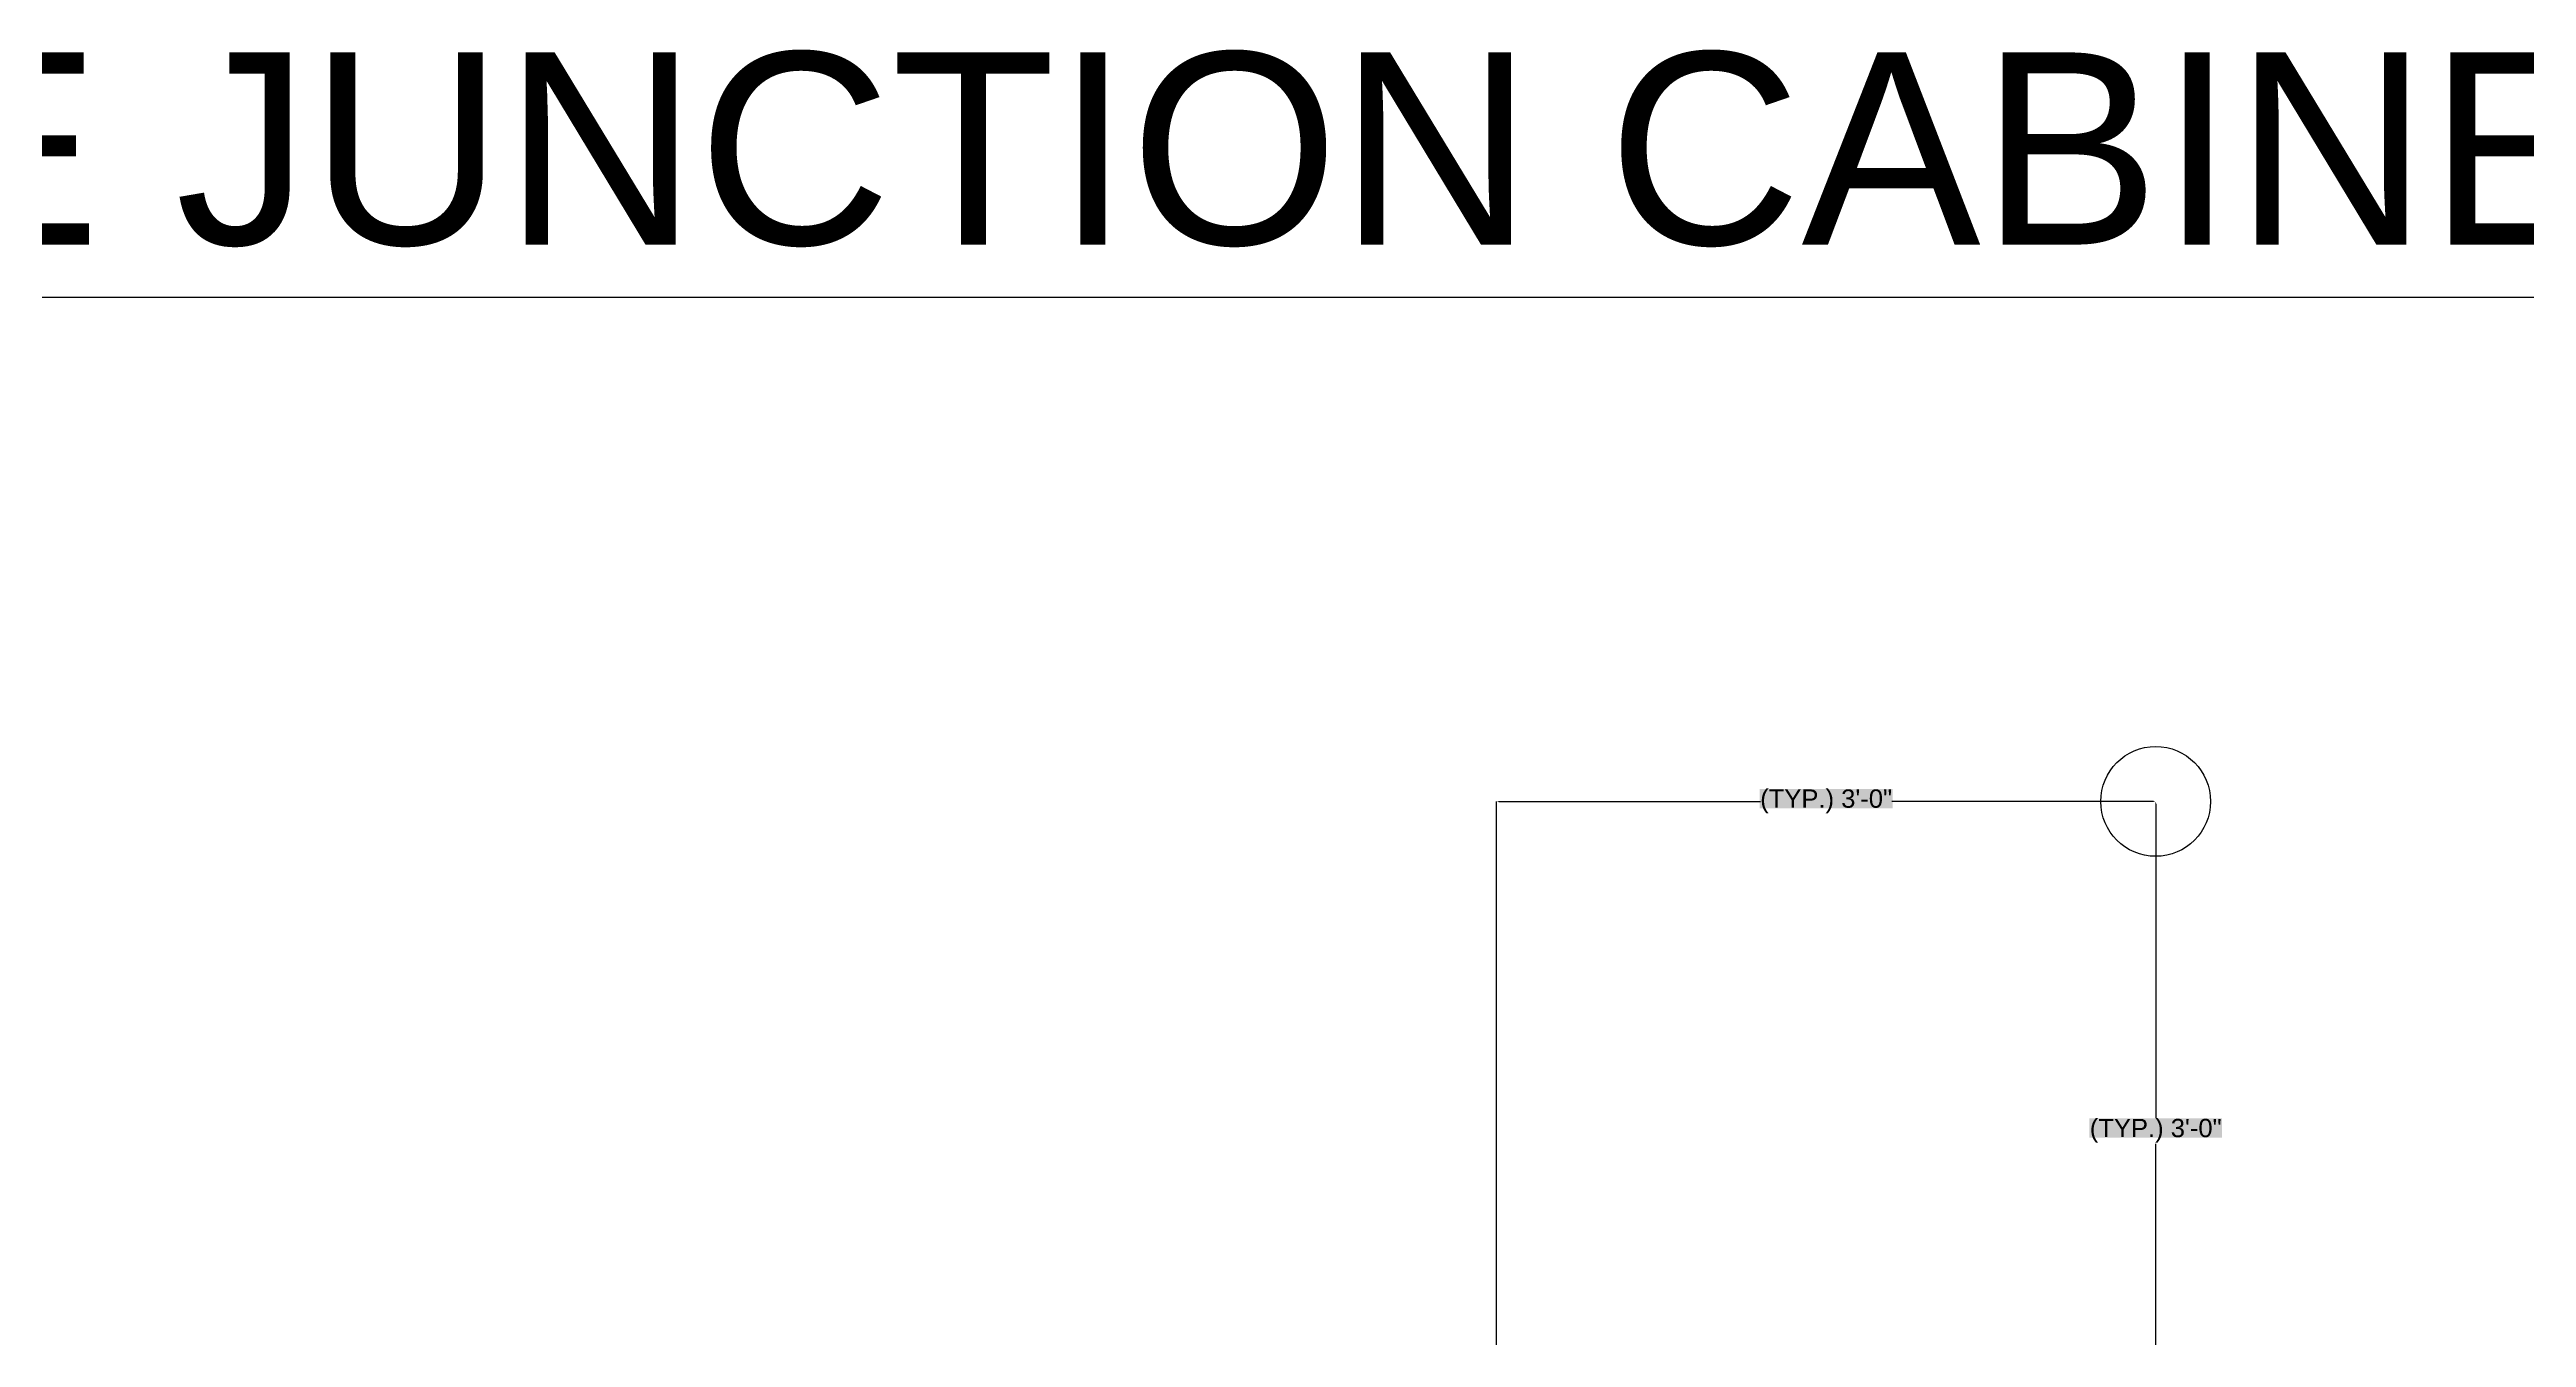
# Model space of a CAD drawing. Header units: feet. Extents: x -208 to 2089, y -974 to 342.
# Drawn here: x 226.6 to 361.9, y 271.2 to 341.5 of the extents above; entities that cross this region are included whole.
import ezdxf

# ---------------------------------------------------------------- set-up
doc = ezdxf.new("R2010")
doc.units = ezdxf.units.FT
doc.header["$MEASUREMENT"] = 0
doc.layers.get('Defpoints').update_dxf_attribs({"color": 5})
doc.layers.add('E-EQPM-ENCL', color=8, linetype='Continuous')
doc.layers.add('G-ANNO-TEXT', color=1, linetype='Continuous')
doc.styles.add('NEI-A', font='arial.ttf', dxfattribs={"height": 0.1})
doc.dimstyles.new('NEI-A', dxfattribs={"dimtxt": 0.1, "dimasz": 0.125, "dimexe": 0.0625, "dimexo": 0.0625, "dimgap": 0.0625, "dimtad": 0, "dimtih": 1, "dimtoh": 1, "dimdec": 4, "dimzin": 3, "dimdsep": 46, "dimlunit": 4, "dimtxsty": 'NEI-A', "dimcen": 0, "dimclrt": 256, "dimadec": 0, "dimazin": 0, "dimtfac": 0.75, "dimtdec": 4, "dimtofl": 0, "dimtmove": 0, "dimatfit": 3, "dimfxl": 1, "dimtfill": 2, "dimtfillclr": 256, "dimfrac": 1, "dimtolj": 1, "dimtzin": 0, "dimarcsym": 0})

# ---------------------------------------------------------------- blocks, each defined once
blk = doc.blocks.new('*D22')
at = {"layer": 'Defpoints', "color": 0, "transparency": 16777216}
for p in [(305.62, 300.46), (341.62, 300.46), (341.62, 300.46)]:
    blk.add_point(p, dxfattribs=at)
at = {"layer": 'G-ANNO-TEXT', "color": 0, "lineweight": -2, "transparency": 16777216}
for p, q in [((305.74, 300.46), (320.03, 300.46)), ((341.49, 300.46), (327.21, 300.46))]:
    blk.add_line(p, q, dxfattribs=at)
at = {"layer": 'G-ANNO-TEXT', "color": 0, "transparency": 16777216}
for points in [[(305.74, 300.48), (305.74, 300.44), (305.62, 300.46)], [(341.49, 300.48), (341.49, 300.44), (341.62, 300.46)]]:
    blk.add_solid(points, dxfattribs=at)
at = {"layer": 'G-ANNO-TEXT', "transparency": 16777216, "insert": (323.62, 300.46), "char_height": 0.1, "attachment_point": 5, "style": 'NEI-A', "bg_fill": 1, "box_fill_scale": 1.25, "bg_fill_color": 256, "bg_fill_transparency": 0}
blk.add_mtext('\\A1;{\\H10x;(TYP.) 3\'-0"}', dxfattribs=at)
blk = doc.blocks.new('*D33')
at = {"layer": 'Defpoints', "color": 0, "transparency": 16777216}
for p in [(341.62, 300.46), (341.62, 264.46), (341.62, 264.46)]:
    blk.add_point(p, dxfattribs=at)
at = {"layer": 'G-ANNO-TEXT', "color": 0, "lineweight": -2, "transparency": 16777216}
for p, q in [((341.62, 300.33), (341.62, 283.17)), ((341.62, 264.58), (341.62, 281.74))]:
    blk.add_line(p, q, dxfattribs=at)
at = {"layer": 'G-ANNO-TEXT', "color": 0, "transparency": 16777216}
for points in [[(341.6, 300.33), (341.64, 300.33), (341.62, 300.46)], [(341.6, 264.58), (341.64, 264.58), (341.62, 264.46)]]:
    blk.add_solid(points, dxfattribs=at)
at = {"layer": 'G-ANNO-TEXT', "transparency": 16777216, "insert": (341.62, 282.46), "char_height": 0.1, "attachment_point": 5, "style": 'NEI-A', "bg_fill": 1, "box_fill_scale": 1.25, "bg_fill_color": 256, "bg_fill_transparency": 0}
blk.add_mtext('\\A1;{\\H10x;(TYP.) 3\'-0"}', dxfattribs=at)

msp = doc.modelspace()

# ---------------------------------------------------------------- linework, layer by layer
at = {"layer": 'Defpoints'}
msp.add_lwpolyline([(0, 328), (0, 0), (497.93778, 0), (497.85778, 328)], close=True, dxfattribs=at)
at = {"layer": 'E-EQPM-ENCL'}
msp.add_circle((341.61772, 300.4566), 3, dxfattribs=at)
at = {"layer": 'G-ANNO-TEXT', "flags": 128}
msp.add_lwpolyline([(305.61772, 264.4566), (305.61772, 300.4566)], dxfattribs=at)

# ---------------------------------------------------------------- texts
at = {"layer": 'Defpoints', "color": 1, "insert": (248.92889, 328), "char_height": 10.5007804, "attachment_point": 8, "style": 'NEI-A'}
msp.add_mtext('TYPICAL MEDIUM VOLTAGE JUNCTION CABINET EQUIPMENT', dxfattribs=at)

# ---------------------------------------------------------------- dimensions: what is measured, and where the dimension line sits
at = {"layer": 'G-ANNO-TEXT'}
dim = msp.add_linear_dim(base=(341.61772, 300.4566), p1=(305.61772, 300.4566), p2=(341.61772, 300.4566), text='{\\H10x;(TYP.) <>}', dimstyle='NEI-A', dxfattribs=at)
dim.commit()
dim.dimension.update_dxf_attribs({"geometry": '*D22', "text_midpoint": (323.61772, 300.4566)})
dim = msp.add_linear_dim(base=(341.61772, 264.4566), p1=(341.61772, 300.4566), p2=(341.61772, 264.4566), angle=270, text='{\\H10x;(TYP.) <>}', dimstyle='NEI-A', dxfattribs=at)
dim.commit()
dim.dimension.update_dxf_attribs({"geometry": '*D33', "text_midpoint": (341.61772, 282.4566)})

doc.saveas('drawing.dxf')
